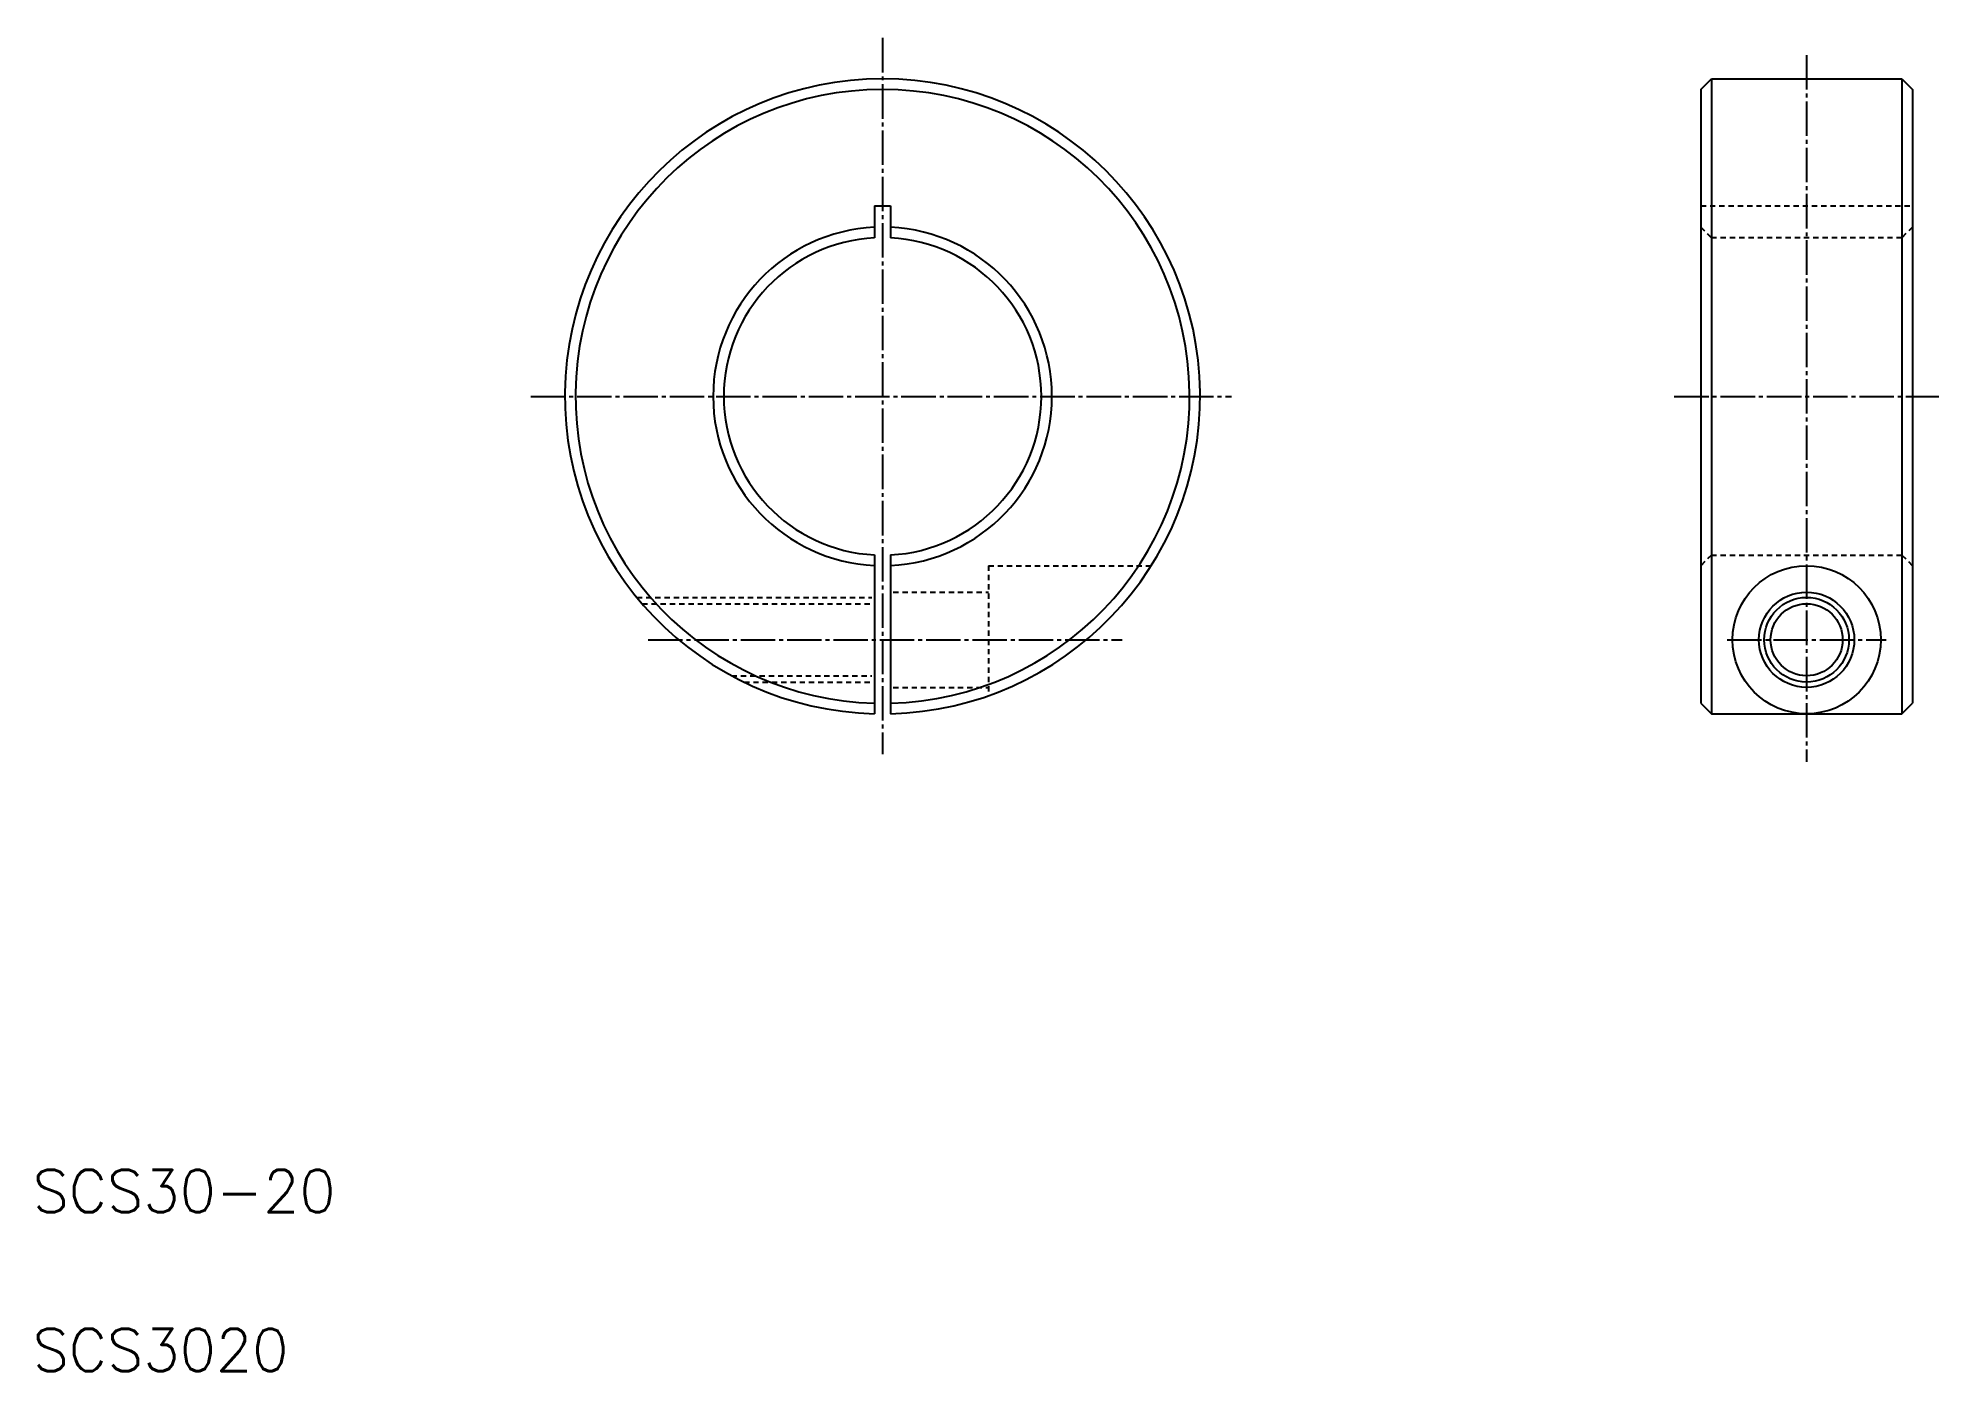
# Model space of a CAD drawing. Extents: x 11 to 190, y 10 to 136.
import ezdxf

# ---------------------------------------------------------------- set-up
doc = ezdxf.new("R2010")
doc.units = 0
doc.header["$LTSCALE"] = 0.25
doc.linetypes.add('CENTER', pattern=[17.5, 13, -1.5, 1.5, -1.5])
doc.linetypes.add('DASHED', pattern=[3.5, 2, -1.5])
doc.layers.get('0').update_dxf_attribs({"linetype": 'CONTINUOUS'})
doc.layers.add('CENTER', color=1, linetype='CENTER')
doc.styles.get("Standard").update_dxf_attribs({"font": 'txt.shx'})

msp = doc.modelspace()

# ---------------------------------------------------------------- linework, layer by layer
at = {"color": 7, "linetype": 'CONTINUOUS'}
for p, q in [((167.565585, 131.103595), (168.565587, 132.103595)), ((167.565585, 131.103595), (167.565585, 73.103595)), ((168.565585, 132.103595), (186.565585, 132.103595)), ((168.565585, 132.103593), (168.565585, 72.103597)), ((186.565585, 132.103595), (187.565585, 131.103595)), ((186.565585, 132.103595), (186.565585, 72.103595)), ((187.565585, 131.103595), (187.565585, 73.103595)), ((89.532879, 120.103595), (91.032879, 120.103595)), ((89.532879, 87.122357), (89.532879, 72.112971)), ((91.032879, 87.122357), (91.032879, 72.112971)), ((167.565585, 73.103595), (168.565587, 72.103595)), ((168.565585, 72.103595), (186.565585, 72.103595)), ((186.565585, 72.103595), (187.565585, 73.103595))]:
    msp.add_line(p, q, dxfattribs=at)
for p, q in [((89.532879, 120.103595), (89.532879, 117.084833)), ((91.032879, 120.103595), (91.032879, 117.084833)), ((186.565585, 102.103595), (186.565685, 102.103595))]:
    msp.add_line(p, q)
at = {"color": 3, "linetype": 'DASHED'}
for p, q in [((167.565585, 120.103595), (187.565585, 120.103595)), ((167.565585, 118.103595), (168.565585, 117.103595)), ((168.565585, 117.103595), (186.565583, 117.103595)), ((187.565585, 118.103595), (186.565583, 117.103595)), ((168.565585, 87.103595), (167.565585, 86.103595)), ((168.565585, 87.103595), (186.565585, 87.103595)), ((186.565585, 87.103595), (187.565585, 86.103595)), ((100.282879, 86.103595), (100.282879, 73.819324)), ((100.282879, 86.103595), (115.660034, 86.103595)), ((67.066505, 83.103595), (89.282879, 83.103595)), ((91.282879, 83.603595), (100.282879, 83.603595)), ((67.570767, 82.503595), (89.282879, 82.503595)), ((76.033668, 75.703595), (89.282879, 75.703595)), ((77.206182, 75.103595), (89.282879, 75.103595)), ((91.282879, 74.603595), (100.282879, 74.603595))]:
    msp.add_line(p, q, dxfattribs=at)
msp.add_circle((177.565585, 79.103595), 7)
at = {"color": 7, "linetype": 'CONTINUOUS'}
for radius in [4.5, 3.4]:
    msp.add_circle((177.565585, 79.103595), radius, dxfattribs=at)
at = {"color": 3, "linetype": 'CONTINUOUS'}
msp.add_circle((177.565585, 79.103595), 4, dxfattribs=at)
for radius, start, end in [(30, 271.43254374, 268.56745626), (29, 271.48195263, 268.51804737), (16, 92.686724, 267.313276), (15, 92.865984, 267.134016), (16, 272.686724, 87.313276), (15, 272.865984, 87.134016)]:
    msp.add_arc((90.282879, 102.103595), radius, start, end)
at = {"layer": 'CENTER', "color": 1, "linetype": 'CENTER'}
for p, q in [((90.282879, 135.97042), (90.282879, 68.295731)), ((177.565585, 134.353806), (177.565585, 67.580418)), ((57.056416, 102.103595), (123.249906, 102.103595)), ((165.065585, 102.103595), (190.065585, 102.103595)), ((68.145381, 79.103595), (112.90417, 79.103595)), ((170.065585, 79.103595), (185.065585, 79.103595))]:
    msp.add_line(p, q, dxfattribs=at)

# ---------------------------------------------------------------- texts
for s, p in [('SCS30-20', (10, 25)), ('SCS3020', (10, 10))]:
    msp.add_text(s, height=4).set_placement(p)

doc.saveas('drawing.dxf')
